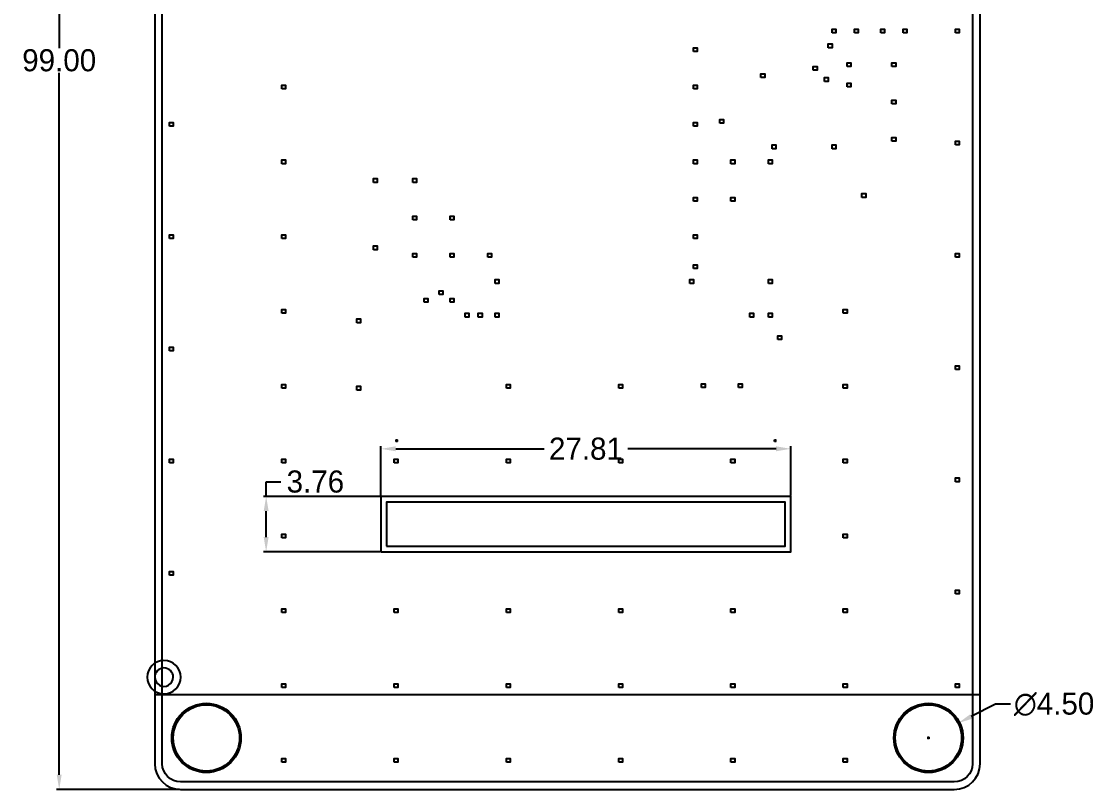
# Model space of a CAD drawing. Extents: x 141 to 214, y -7 to 98.
# Drawn here: x 141 to 214, y -7.1 to 45.1 of the extents above; entities that cross this region are included whole.
import ezdxf

# ---------------------------------------------------------------- set-up
doc = ezdxf.new("R2010")
doc.units = 0
doc.layers.get('0').update_dxf_attribs({"linetype": 'CONTINUOUS'})
doc.layers.get('Defpoints').update_dxf_attribs({"linetype": 'CONTINUOUS'})
doc.layers.add('ETCH_BOTTOM', color=7, linetype='CONTINUOUS')
doc.layers.add('MANUFACTURING_NCDRILL_FIGURE', color=7, linetype='CONTINUOUS')
doc.dimstyles.get("Standard").update_dxf_attribs({"dimtxt": 1.5, "dimasz": 1, "dimexe": 0.18, "dimexo": 0.0625, "dimgap": 0.09, "dimtad": 0, "dimtih": 1, "dimtoh": 1, "dimzin": 0, "dimdsep": 46, "dimtxsty": 'Standard', "dimcen": 0.09, "dimadec": 0, "dimazin": 0, "dimtfac": 1, "dimtofl": 0, "dimtmove": 0, "dimatfit": 3, "dimfxl": 0, "dimtolj": 1, "dimtzin": 0, "dimarcsym": 0})

# ---------------------------------------------------------------- blocks, each defined once
blk = doc.blocks.new('FIGURE_SQUARE')
blk.add_lwpolyline([(-0.5, -0.5), (-0.5, 0.5), (0.5, 0.5), (0.5, -0.5)], close=True)
blk = doc.blocks.new('FIGURE_CROSS')
for points in [[(-0.5, 0), (0.5, 0)], [(0, 0.5), (0, -0.5)]]:
    blk.add_lwpolyline(points)
blk = doc.blocks.new('*D10')
at = {"color": 0, "linetype": 'Continuous', "lineweight": -2, "transparency": 16777216}
for p, q in [((151.691, 91.946), (143.338, 91.946)), ((143.518, 90.946), (143.518, 43.286)), ((143.518, -6.054), (143.518, 41.606)), ((151.691, -7.054), (143.338, -7.054))]:
    blk.add_line(p, q, dxfattribs=at)
at = {"color": 0, "linetype": 'Continuous', "transparency": 16777216}
for points in [[(143.351, 90.946), (143.685, 90.946), (143.518, 91.946)], [(143.351, -6.054), (143.685, -6.054), (143.518, -7.054)]]:
    blk.add_solid(points, dxfattribs=at)
at = {"layer": 'Defpoints', "color": 0, "linetype": 'Continuous', "transparency": 16777216}
for p in [(151.754, 91.946), (143.518, -7.054), (151.754, -7.054)]:
    blk.add_point(p, dxfattribs=at)
at = {"color": 0, "linetype": 'Continuous', "transparency": 16777216, "insert": (143.518, 42.446), "char_height": 1.5, "attachment_point": 5}
blk.add_mtext('\\A1;99.00', dxfattribs=at)
blk = doc.blocks.new('*D11')
at = {"color": 0, "linetype": 'Continuous', "lineweight": -2, "transparency": 16777216}
for p, q in [((207.063, -1.271), (205.41, -2.099)), ((208.063, -1.271), (207.063, -1.271)), ((202.414, -3.554), (202.594, -3.554)), ((202.504, -3.644), (202.504, -3.464))]:
    blk.add_line(p, q, dxfattribs=at)
at = {"color": 0, "linetype": 'Continuous', "transparency": 16777216}
blk.add_solid([(205.335, -1.95), (205.485, -2.248), (204.516, -2.547)], dxfattribs=at)
at = {"layer": 'Defpoints', "color": 0, "linetype": 'Continuous', "transparency": 16777216}
for p in [(204.516, -2.547), (200.492, -4.562)]:
    blk.add_point(p, dxfattribs=at)
at = {"color": 0, "linetype": 'Continuous', "transparency": 16777216, "insert": (211.028, -1.271), "char_height": 1.5, "attachment_point": 5}
blk.add_mtext('\\A1;∅4.50', dxfattribs=at)
blk = doc.blocks.new('*D12')
at = {"color": 0, "linetype": 'Continuous', "lineweight": -2, "transparency": 16777216}
for p, q in [((165.354, 12.907), (165.354, 16.255)), ((193.167, 12.907), (193.167, 16.255)), ((166.354, 16.075), (176.421, 16.075)), ((192.167, 16.075), (182.101, 16.075))]:
    blk.add_line(p, q, dxfattribs=at)
at = {"color": 0, "linetype": 'Continuous', "transparency": 16777216}
for points in [[(166.354, 16.242), (166.354, 15.908), (165.354, 16.075)], [(192.167, 16.242), (192.167, 15.908), (193.167, 16.075)]]:
    blk.add_solid(points, dxfattribs=at)
at = {"layer": 'Defpoints', "color": 0, "linetype": 'Continuous', "transparency": 16777216}
for p in [(193.167, 16.075), (165.354, 12.844), (193.167, 12.844)]:
    blk.add_point(p, dxfattribs=at)
at = {"color": 0, "linetype": 'Continuous', "transparency": 16777216, "insert": (179.261, 16.075), "char_height": 1.5, "attachment_point": 5}
blk.add_mtext('\\A1;27.81', dxfattribs=at)
blk = doc.blocks.new('*D13')
at = {"color": 0, "linetype": 'Continuous', "lineweight": -2, "transparency": 16777216}
for p, q in [((157.561, 12.844), (157.561, 13.844)), ((157.561, 13.844), (158.561, 13.844)), ((165.292, 12.844), (157.381, 12.844)), ((157.561, 10.082), (157.561, 11.844)), ((165.292, 9.082), (157.381, 9.082))]:
    blk.add_line(p, q, dxfattribs=at)
at = {"color": 0, "linetype": 'Continuous', "transparency": 16777216}
for points in [[(157.395, 11.844), (157.728, 11.844), (157.561, 12.844)], [(157.395, 10.082), (157.728, 10.082), (157.561, 9.082)]]:
    blk.add_solid(points, dxfattribs=at)
at = {"layer": 'Defpoints', "color": 0, "linetype": 'Continuous', "transparency": 16777216}
for p in [(157.561, 12.844), (165.354, 12.844), (165.354, 9.082)]:
    blk.add_point(p, dxfattribs=at)
at = {"color": 0, "linetype": 'Continuous', "transparency": 16777216, "insert": (160.901, 13.844), "char_height": 1.5, "attachment_point": 5}
blk.add_mtext('\\A1;3.76', dxfattribs=at)

msp = doc.modelspace()

# ---------------------------------------------------------------- linework, layer by layer
at = {"layer": 'ETCH_BOTTOM'}
for points in [[(206.003881, 90.357249, 0.3874), (204.261339, 91.945765), (151.753875, 91.945765, 0.414213), (150.003891, 90.195756), (150.003891, -5.304231, 0.414213), (151.753875, -7.05424), (204.253897, -7.05424, 0.414213), (206.003881, -5.304231)], [(151.753875, -6.54624, -0.414206), (150.511891, -5.304257), (150.511891, 90.195781, -0.414207), (151.753875, 91.437765), (204.261339, 91.437765, -0.382435), (205.495881, 90.331747), (205.495881, -5.304257, -0.414206), (204.253897, -6.54624)], [(151.761876, 0.570763, 1), (149.495893, 0.570761, 1)], [(151.253876, 0.570763, 1), (150.003893, 0.570761, 1)]]:
    msp.add_lwpolyline(points, format="xyb", close=True, dxfattribs=at)
for points in [[(165.354, 9.082354), (193.167, 9.082354), (193.167, 12.844374), (165.354, 12.844374)], [(165.735, 9.463354), (192.786, 9.463354), (192.786, 12.463374), (165.735, 12.463374)]]:
    msp.add_lwpolyline(points, close=True, dxfattribs=at)
msp.add_lwpolyline([(149.987, -0.6096), (205.994, -0.6096), (206.0194, -0.5842)], dxfattribs=at)
for centre, radius in [((153.503884, -3.554247), 2.3495), ((153.503884, -3.554247), 2.250046), ((202.503888, -3.554247), 2.3495), ((202.503888, -3.554247), 2.250046)]:
    msp.add_circle(centre, radius, dxfattribs=at)

# ---------------------------------------------------------------- block references
at = {"layer": 'MANUFACTURING_NCDRILL_FIGURE'}
for name, p, xscale, yscale in [('FIGURE_SQUARE', (196.088, 44.45), 0.254, 0.254), ('FIGURE_SQUARE', (197.612, 44.45), 0.254, 0.254), ('FIGURE_SQUARE', (199.39, 44.45), 0.254, 0.254), ('FIGURE_SQUARE', (200.914, 44.45), 0.254, 0.254), ('FIGURE_SQUARE', (204.47, 44.45), 0.254, 0.254), ('FIGURE_SQUARE', (186.69, 43.18), 0.254, 0.254), ('FIGURE_SQUARE', (195.834, 43.434), 0.254, 0.254), ('FIGURE_SQUARE', (194.818, 41.91), 0.254, 0.254), ('FIGURE_SQUARE', (197.104, 42.164), 0.254, 0.254), ('FIGURE_SQUARE', (200.152, 42.164), 0.254, 0.254), ('FIGURE_SQUARE', (191.262, 41.402), 0.254, 0.254), ('FIGURE_SQUARE', (195.58, 41.148), 0.254, 0.254), ('FIGURE_SQUARE', (158.75, 40.64), 0.254, 0.254), ('FIGURE_SQUARE', (186.69, 40.64), 0.254, 0.254), ('FIGURE_SQUARE', (197.1167, 40.767), 0.254, 0.254), ('FIGURE_SQUARE', (200.152, 39.624), 0.254, 0.254), ('FIGURE_SQUARE', (151.13, 38.1), 0.254, 0.254), ('FIGURE_SQUARE', (186.69, 38.1), 0.254, 0.254), ('FIGURE_SQUARE', (188.468, 38.3159), 0.254, 0.254), ('FIGURE_SQUARE', (192.024, 36.576), 0.254, 0.254), ('FIGURE_SQUARE', (196.088, 36.576), 0.254, 0.254), ('FIGURE_SQUARE', (200.152, 37.084), 0.254, 0.254), ('FIGURE_SQUARE', (204.47, 36.83), 0.254, 0.254), ('FIGURE_SQUARE', (158.75, 35.56), 0.254, 0.254), ('FIGURE_SQUARE', (186.69, 35.56), 0.254, 0.254), ('FIGURE_SQUARE', (189.23, 35.56), 0.254, 0.254), ('FIGURE_SQUARE', (191.77, 35.56), 0.254, 0.254), ('FIGURE_SQUARE', (164.973, 34.29), 0.254, 0.254), ('FIGURE_SQUARE', (167.64, 34.29), 0.254, 0.254), ('FIGURE_SQUARE', (186.69, 33.02), 0.254, 0.254), ('FIGURE_SQUARE', (189.23, 33.02), 0.254, 0.254), ('FIGURE_SQUARE', (198.12, 33.274), 0.254, 0.254), ('FIGURE_SQUARE', (167.64, 31.75), 0.254, 0.254), ('FIGURE_SQUARE', (170.18, 31.75), 0.254, 0.254), ('FIGURE_SQUARE', (151.13, 30.48), 0.254, 0.254), ('FIGURE_SQUARE', (158.75, 30.48), 0.254, 0.254), ('FIGURE_SQUARE', (186.69, 30.48), 0.254, 0.254), ('FIGURE_SQUARE', (164.973, 29.718), 0.254, 0.254), ('FIGURE_SQUARE', (167.64, 29.21), 0.254, 0.254), ('FIGURE_SQUARE', (170.18, 29.21), 0.254, 0.254), ('FIGURE_SQUARE', (172.72, 29.21), 0.254, 0.254), ('FIGURE_SQUARE', (204.47, 29.21), 0.254, 0.254), ('FIGURE_SQUARE', (186.69, 28.448), 0.254, 0.254), ('FIGURE_SQUARE', (173.228, 27.432), 0.254, 0.254), ('FIGURE_SQUARE', (186.436, 27.432), 0.254, 0.254), ('FIGURE_SQUARE', (191.77, 27.432), 0.254, 0.254), ('FIGURE_SQUARE', (169.418, 26.67), 0.254, 0.254), ('FIGURE_SQUARE', (168.402, 26.162), 0.254, 0.254), ('FIGURE_SQUARE', (170.18, 26.162), 0.254, 0.254), ('FIGURE_SQUARE', (158.75, 25.4), 0.254, 0.254), ('FIGURE_SQUARE', (163.83, 24.765), 0.254, 0.254), ('FIGURE_SQUARE', (171.196, 25.146), 0.254, 0.254), ('FIGURE_SQUARE', (172.085, 25.146), 0.254, 0.254), ('FIGURE_SQUARE', (173.228, 25.146), 0.254, 0.254), ('FIGURE_SQUARE', (190.5, 25.146), 0.254, 0.254), ('FIGURE_SQUARE', (191.77, 25.146), 0.254, 0.254), ('FIGURE_SQUARE', (196.85, 25.4), 0.254, 0.254), ('FIGURE_SQUARE', (192.405, 23.622), 0.254, 0.254), ('FIGURE_SQUARE', (151.13, 22.86), 0.254, 0.254), ('FIGURE_SQUARE', (204.47, 21.59), 0.254, 0.254), ('FIGURE_SQUARE', (187.234297, 20.356297), 0.254, 0.254), ('FIGURE_SQUARE', (189.734292, 20.356297), 0.254, 0.254), ('FIGURE_SQUARE', (158.75, 20.32), 0.254, 0.254), ('FIGURE_SQUARE', (163.83, 20.193), 0.254, 0.254), ('FIGURE_SQUARE', (173.99, 20.32), 0.254, 0.254), ('FIGURE_SQUARE', (181.61, 20.32), 0.254, 0.254), ('FIGURE_SQUARE', (196.85, 20.32), 0.254, 0.254), ('FIGURE_CROSS', (166.4113, 16.635298), 0.2032, 0.2032), ('FIGURE_CROSS', (192.091285, 16.635298), 0.2032, 0.2032), ('FIGURE_SQUARE', (151.13, 15.24), 0.254, 0.254), ('FIGURE_SQUARE', (158.75, 15.24), 0.254, 0.254), ('FIGURE_SQUARE', (166.37, 15.24), 0.254, 0.254), ('FIGURE_SQUARE', (173.99, 15.24), 0.254, 0.254), ('FIGURE_SQUARE', (181.61, 15.24), 0.254, 0.254), ('FIGURE_SQUARE', (189.23, 15.24), 0.254, 0.254), ('FIGURE_SQUARE', (196.85, 15.24), 0.254, 0.254), ('FIGURE_SQUARE', (204.47, 13.97), 0.254, 0.254), ('FIGURE_SQUARE', (158.75, 10.16), 0.254, 0.254), ('FIGURE_SQUARE', (196.85, 10.16), 0.254, 0.254), ('FIGURE_SQUARE', (151.13, 7.62), 0.254, 0.254), ('FIGURE_SQUARE', (204.47, 6.35), 0.254, 0.254), ('FIGURE_SQUARE', (158.75, 5.08), 0.254, 0.254), ('FIGURE_SQUARE', (166.37, 5.08), 0.254, 0.254), ('FIGURE_SQUARE', (173.99, 5.08), 0.254, 0.254), ('FIGURE_SQUARE', (181.61, 5.08), 0.254, 0.254), ('FIGURE_SQUARE', (189.23, 5.08), 0.254, 0.254), ('FIGURE_SQUARE', (196.85, 5.08), 0.254, 0.254), ('FIGURE_SQUARE', (158.75, 0), 0.254, 0.254), ('FIGURE_SQUARE', (166.37, 0), 0.254, 0.254), ('FIGURE_SQUARE', (173.99, 0), 0.254, 0.254), ('FIGURE_SQUARE', (181.61, 0), 0.254, 0.254), ('FIGURE_SQUARE', (189.23, 0), 0.254, 0.254), ('FIGURE_SQUARE', (196.85, 0), 0.254, 0.254), ('FIGURE_SQUARE', (204.47, 0), 0.254, 0.254), ('FIGURE_SQUARE', (158.75, -5.08), 0.254, 0.254), ('FIGURE_SQUARE', (166.37, -5.08), 0.254, 0.254), ('FIGURE_SQUARE', (173.99, -5.08), 0.254, 0.254), ('FIGURE_SQUARE', (181.61, -5.08), 0.254, 0.254), ('FIGURE_SQUARE', (189.23, -5.08), 0.254, 0.254), ('FIGURE_SQUARE', (196.85, -5.08), 0.254, 0.254)]:
    msp.add_blockref(name, p, dxfattribs=dict(at, xscale=xscale, yscale=yscale))

# ---------------------------------------------------------------- dimensions: what is measured, and where the dimension line sits
at = {"linetype": 'Continuous'}
for base, p1, p2, picture, middle in [((143.51808, -7.05424), (151.753875, 91.945765), (151.753875, -7.05424), '*D10', (143.51808, 42.445762)), ((157.561476, 12.844374), (165.354, 9.082354), (165.354, 12.844374), '*D13', (160.901476, 13.844374))]:
    dim = msp.add_linear_dim(base=base, p1=p1, p2=p2, angle=90, dimstyle='Standard', dxfattribs=at)
    dim.commit()
    dim.dimension.update_dxf_attribs({"geometry": picture, "text_midpoint": middle})
dim = msp.add_linear_dim(base=(193.167, 16.074897), p1=(165.354, 12.844374), p2=(193.167, 12.844374), dimstyle='Standard', dxfattribs=at)
dim.commit()
dim.dimension.update_dxf_attribs({"geometry": '*D12', "text_midpoint": (179.2605, 16.074897)})
dim = msp.add_diameter_dim_2p(p1=(200.491977, -4.561679), p2=(204.515799, -2.546815), dimstyle='Standard', dxfattribs=at)
dim.commit()
dim.dimension.update_dxf_attribs({"geometry": '*D11', "text_midpoint": (211.027846, -1.271423), "dimtype": 163})

doc.saveas('drawing.dxf')
